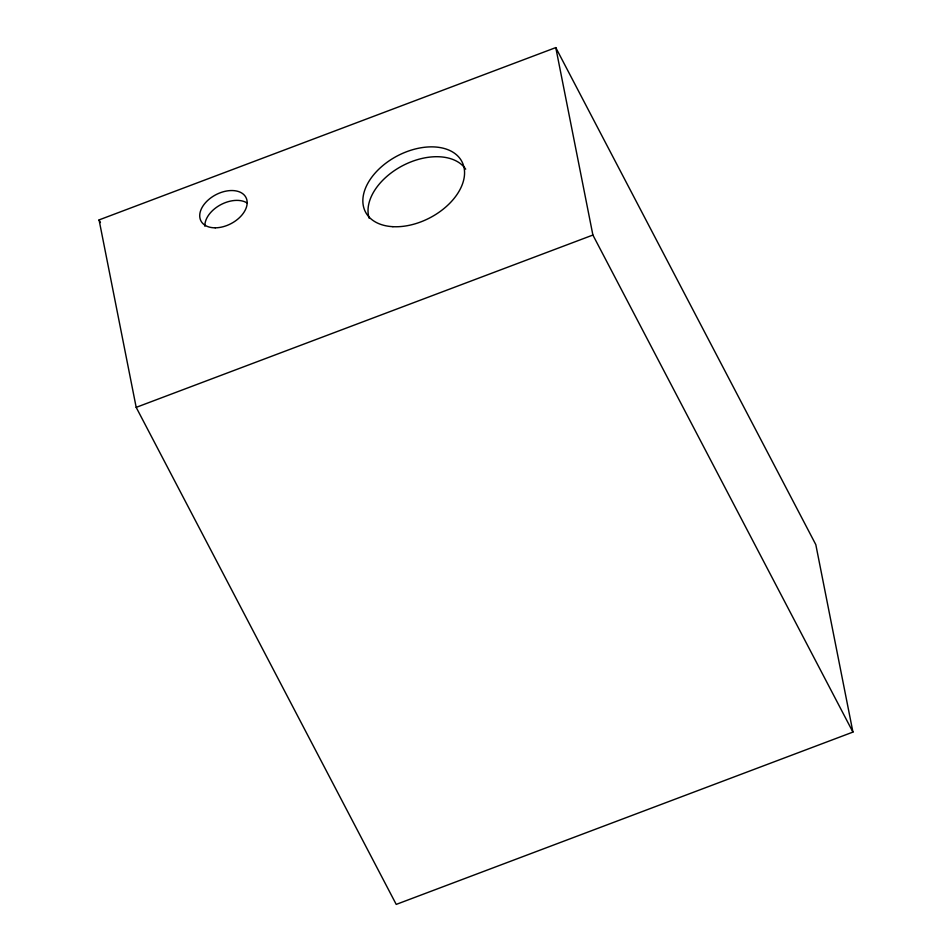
<?xml version="1.0" encoding="UTF-8"?>
<svg xmlns="http://www.w3.org/2000/svg" width="952" height="952" viewBox="0 0 952 952"><rect width="100%" height="100%" fill="white"/><g stroke="black" fill="none" stroke-linecap="round" stroke-linejoin="round"><path stroke-width="1.43" d="M99.067 219.912L555.778 47.6L815.816 544.639L852.933 732.088L396.222 904.4L136.184 407.361L99.067 219.912L100.436 222.542M136.184 407.361L592.894 235.049L555.778 47.6M592.894 235.049L852.933 732.088M369.174 218.282A54.395 34.974 -27.6 0 1 403.493 165.231A54.395 34.974 -27.6 0 1 465.695 169.159M204.882 226.243A25.383 16.327 -27.6 0 1 220.09 205.061A25.383 16.327 -27.6 0 1 246.842 202.824M392.89 226.683A54.395 34.974 -27.6 0 0 464.302 169.075A54.395 34.974 -27.6 0 0 383.953 164.672A54.395 34.974 -27.6 0 0 392.89 226.683M215.223 227.825A25.383 16.327 -27.6 0 0 246.83 199.777A25.383 16.327 -27.6 0 0 208.274 199.932A25.383 16.327 -27.6 0 0 215.223 227.825"/></g></svg>
